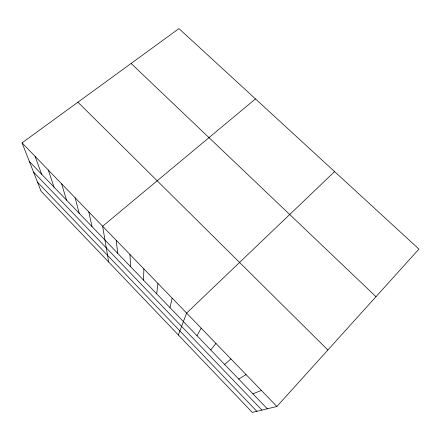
<?xml version="1.0" encoding="UTF-8"?>
<svg xmlns="http://www.w3.org/2000/svg" width="441" height="441" viewBox="0 0 441 441"><rect width="100%" height="100%" fill="white"/><g stroke="black" fill="none" stroke-linecap="round" stroke-linejoin="round"><path stroke-width="0.66" d="M143.534 280.151L143.871 268.889M156.676 293.805L157.95 283.447M169.961 307.614L172.194 298.182M178.34 334.962L186.609 313.093L334.598 171.599M196.989 335.706L201.201 328.187M210.732 349.989L215.969 343.462M276.898 406.486L418.95 249.093L178.958 28.599L22.05 142.878L41.057 191.212L252.291 412.401L276.898 406.486L22.05 142.878M224.634 364.437L230.919 358.924M255.488 98.911L102.632 226.233L108.695 262.037M238.697 379.051L246.056 374.585M252.919 393.835L261.381 390.434M131.104 63.449L376.002 296.683M77.914 102.191L327.878 350.005M29.371 161.5L267.312 408.79M33.527 172.062L261.932 410.08M37.485 182.139L256.844 411.304M35.087 156.362L41.63 174.239M48.278 170.011L54.023 187.116M61.63 183.814L66.547 200.137M75.135 197.788L79.215 213.301M88.801 211.923L92.026 226.613M116.22 240.284L117.686 253.288M129.963 254.501L130.542 266.645"/></g></svg>
